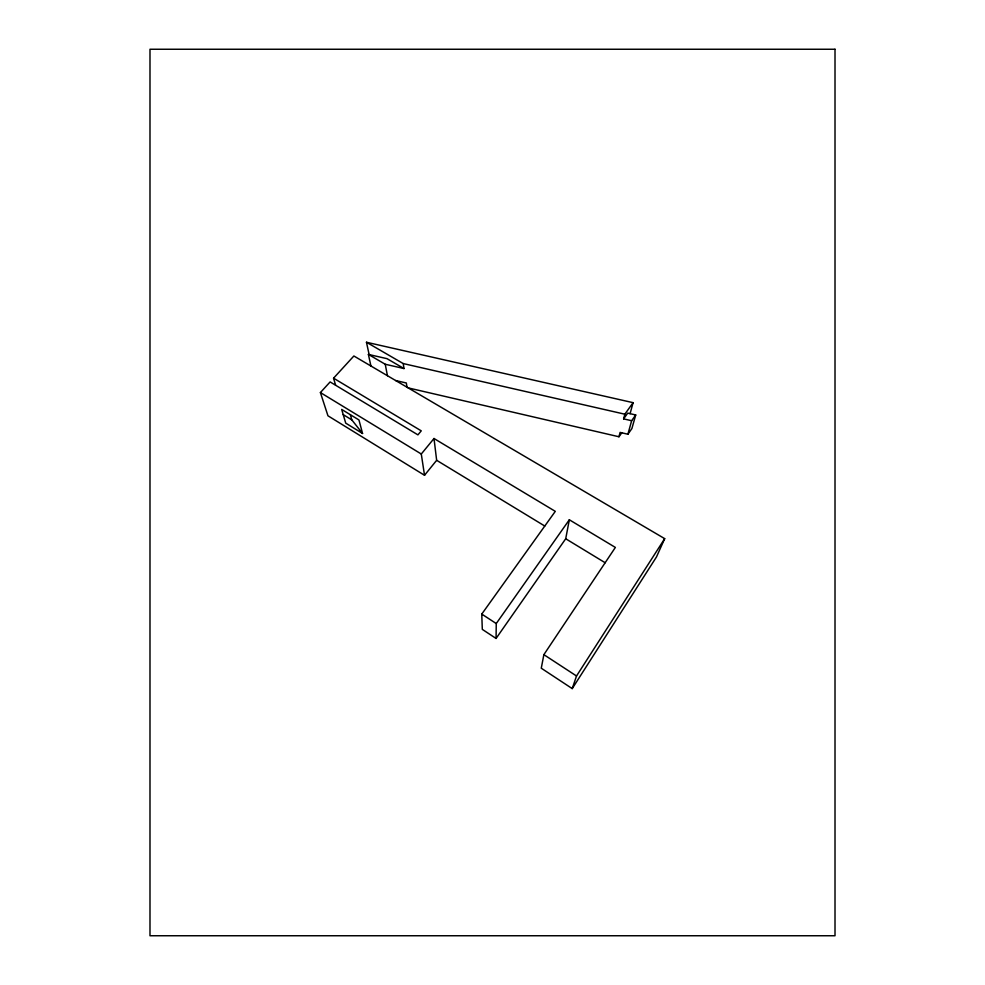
<?xml version="1.0" encoding="UTF-8"?>
<svg xmlns="http://www.w3.org/2000/svg" width="985" height="985" viewBox="0 0 985 985"><rect width="100%" height="100%" fill="white"/><g stroke="black" fill="none" stroke-linecap="round" stroke-linejoin="round"><path stroke-width="1.48" d="M333.558 378.178L421.26 430.851L417.923 434.865L330.123 381.934L320.396 392.559L327.956 415.793L424.523 475.287L421.285 454.011L434.003 438.51L555.294 511.35L481.763 614.086L482.305 629.378L496.071 638.452L496.255 623.554L569.33 519.772L615.366 547.426L543.868 654.656L541.27 668.212L572.223 688.601L656.49 556.931L664.69 538.647L353.874 355.991L333.558 378.178L335.639 385.258M496.071 638.452L565.71 538.758L569.33 519.772M408.172 387.893L618.962 436.761L620.094 432.415L627.901 434.225L631.89 428.561L635.719 414.956L627.716 413.134L623.616 418.884L631.644 420.718L635.719 414.956M623.616 418.884L624.835 414.192L633.084 402.668L366.457 342.251L369.141 354.588M630.104 413.675L633.084 402.668M627.901 434.225L631.644 420.718M572.223 688.601L576.52 675.993L664.69 538.647M618.962 436.761L621.769 432.809M424.523 475.287L436.65 460.303L434.003 438.51M370.926 366.001L368.39 354.415L387.006 358.663L404.01 368.55L403.21 363.563L366.457 342.251M403.21 363.563L624.835 414.192M368.39 354.415L385.233 364.253L404.01 368.55M395.625 380.518L406.325 382.993L407.002 387.204M436.65 460.303L544.779 526.039M565.71 538.758L605.159 562.743M320.396 392.559L421.285 454.011M343.223 414.623L351.805 419.881L362.554 433.474L358.946 419.955L341.684 409.415L345.723 423.131L362.554 433.474M481.763 614.086L496.255 623.554M543.868 654.656L576.52 675.993M350.352 414.71L351.805 419.881M385.233 364.253L387.437 375.716M835.009 49.25L149.991 49.25L149.991 935.75L835.009 935.75L835.009 49.25"/></g></svg>
